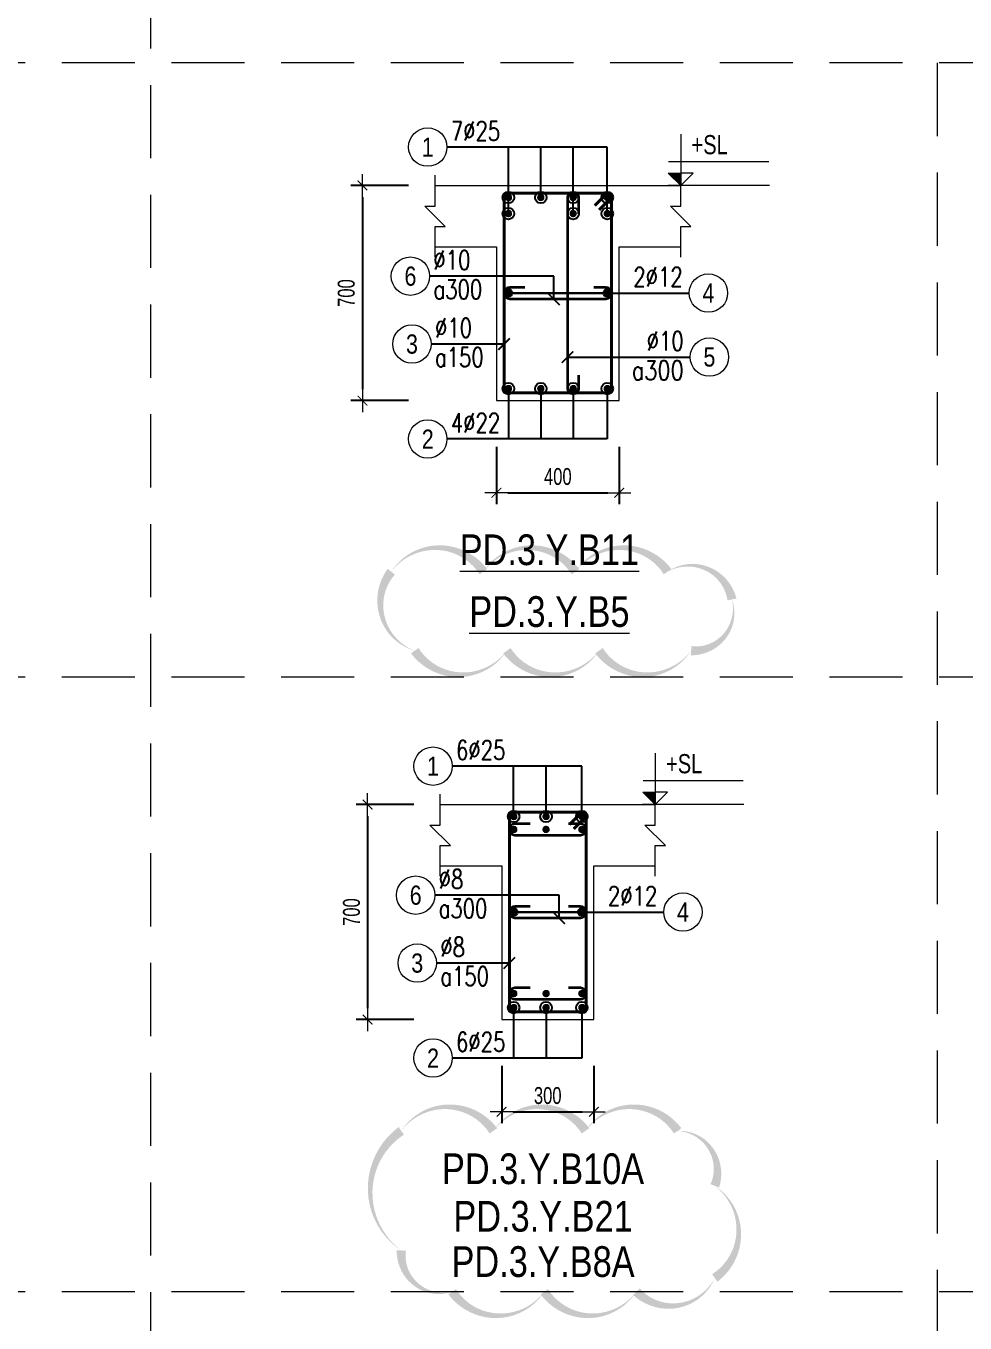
# Model space of a CAD drawing. Header units: millimetres. Extents: x 0 to 264070, y -218202 to 27271.
# Drawn here: x 250857 to 253915, y -197251 to -193029 of the extents above; entities that cross this region are included whole.
import ezdxf
from ezdxf.enums import TextEntityAlignment as Align

# ---------------------------------------------------------------- set-up
doc = ezdxf.new("R2010")
doc.units = ezdxf.units.MM
doc.header["$PDMODE"] = 3
doc.linetypes.add('HIDDEN2', pattern=[4.7625, 3.175, -1.5875])
doc.layers.get('0').update_dxf_attribs({"lineweight": 20})
doc.layers.get('Defpoints').update_dxf_attribs({"color": 151, "lineweight": 9})
doc.layers.add('2020-08-27', color=3, linetype='Continuous', lineweight=20, plot=False)
for name, color, linetype, lineweight in [('NDC_S_ANNO', 7, 'Continuous', 20), ('NDC_S_CONTINUOUS', 3, 'Continuous', 20), ('NDC_S_DIM', 1, 'Continuous', 15), ('NDC_S_HIDDEN', 8, 'HIDDEN2', 13), ('NDC_S_REBAR', 4, 'Continuous', 35), ('NDC_S_STIRRUP', 4, 'Continuous', 40), ('NDC_S_TEXT SYMBOL', 7, 'Continuous', 20), ('NDC_S_THIN LINE', 8, 'Continuous', 9), ('NDC_S_VN TEXT', 7, 'Continuous', 20)]:
    doc.layers.add(name, color=color, linetype=linetype, lineweight=lineweight)
doc.styles.add('ARIAL', font='arial.ttf', dxfattribs={"width": 0.8})
doc.styles.add('NDC_ANNO', font='', dxfattribs={"width": 0.8})
doc.styles.add('NDC_DIM', font='', dxfattribs={"width": 0.75})
doc.styles.add('NDC_EN TXT', font='romans.shx', dxfattribs={"width": 0.8})
doc.styles.get('NDC_ANNO').set_extended_font_data('Dotum')
doc.styles.get('NDC_DIM').set_extended_font_data('Dotum')
doc.dimstyles.new('NDC_dim_25', dxfattribs={"dimscale": 25, "dimtxt": 2.2, "dimasz": 1.5, "dimexe": 1.5, "dimexo": 2.5, "dimgap": 1, "dimtad": 1, "dimdec": 0, "dimzin": 0, "dimdsep": 46, "dimtxsty": 'NDC_DIM', "dimblk": 'DIMMARK', "dimcen": 0.09, "dimdle": 1.2, "dimclrd": 1, "dimclre": 1, "dimclrt": 3, "dimadec": 0, "dimazin": 0, "dimtfac": 1, "dimtdec": 0, "dimtix": 1, "dimtofl": 0, "dimtmove": 0, "dimatfit": 3, "dimfxl": 6, "dimfxlon": 1, "dimtolj": 1, "dimtzin": 0, "dimarcsym": 0})

# ---------------------------------------------------------------- blocks, each defined once
blk = doc.blocks.new('kata_block_THEP')
at = {"layer": 'NDC_S_REBAR', "color": 0}
for p, q in [((-0.5, 0), (0.5, 0)), ((-0.35, 0.35), (0.35, -0.35)), ((0.35, 0.35), (-0.35, -0.35)), ((0, 0.5), (0, -0.5))]:
    blk.add_line(p, q, dxfattribs=at)
at = {"layer": 'NDC_S_REBAR', "color": 0, "const_width": 0.0833}
blk.add_lwpolyline([(-0.5, 0, 1), (0.5, 0, 1), (-0.5, 0, 1)], format="xyb", dxfattribs=at)
blk = doc.blocks.new('DIMMARK')
at = {"layer": 'NDC_S_DIM', "color": 1}
blk.add_line((-1.5, 0), (1, 0), dxfattribs=at)
at = {"layer": 'NDC_S_DIM', "color": 2, "const_width": 0.1}
blk.add_lwpolyline([(-0.42, -0.42), (0.42, 0.42)], dxfattribs=at)
blk = doc.blocks.new('*D695')
at = {"layer": 'Defpoints', "color": 0, "transparency": 16777216}
for p in [(252458.5, -193548.3), (251952.5, -194248.3), (252458.5, -194248.3)]:
    blk.add_point(p, dxfattribs=at)
at = {"layer": 'NDC_S_DIM', "color": 1, "lineweight": -2, "transparency": 16777216}
for p, q in [((252102.5, -193548.3), (251915, -193548.3)), ((251952.5, -193585.8), (251952.5, -194210.8)), ((252102.5, -194248.3), (251915, -194248.3))]:
    blk.add_line(p, q, dxfattribs=at)
at = {"layer": 'NDC_S_DIM', "color": 1, "lineweight": -2, "transparency": 16777216, "xscale": 37.5, "yscale": 37.5, "zscale": 37.5}
for p, rotation in [((251952.5, -193548.3), 90), ((251952.5, -194248.3), 270)]:
    blk.add_blockref('DIMMARK', p, dxfattribs=dict(at, rotation=rotation))
at = {"layer": 'NDC_S_DIM', "color": 3, "transparency": 16777216, "insert": (251900, -193898.3), "char_height": 55, "attachment_point": 5, "rotation": 90, "style": 'NDC_DIM'}
blk.add_mtext('\\A1;700', dxfattribs=at)
blk = doc.blocks.new('*D696')
at = {"layer": 'Defpoints', "color": 0, "transparency": 16777216}
for p in [(252388.8, -194248.3), (252788.8, -194248.3), (252788.8, -194548.3)]:
    blk.add_point(p, dxfattribs=at)
at = {"layer": 'NDC_S_DIM', "color": 1, "lineweight": -2, "transparency": 16777216}
for p, q in [((252388.8, -194398.3), (252388.8, -194585.8)), ((252788.8, -194398.3), (252788.8, -194585.8)), ((252426.3, -194548.3), (252751.3, -194548.3))]:
    blk.add_line(p, q, dxfattribs=at)
at = {"layer": 'NDC_S_DIM', "color": 1, "lineweight": -2, "transparency": 16777216, "xscale": 37.5, "yscale": 37.5, "zscale": 37.5, "rotation": 180}
blk.add_blockref('DIMMARK', (252388.8, -194548.3), dxfattribs=at)
at = {"layer": 'NDC_S_DIM', "color": 1, "lineweight": -2, "transparency": 16777216, "xscale": 37.5, "yscale": 37.5, "zscale": 37.5}
blk.add_blockref('DIMMARK', (252788.8, -194548.3), dxfattribs=at)
at = {"layer": 'NDC_S_DIM', "color": 3, "transparency": 16777216, "insert": (252588.8, -194495.8), "char_height": 55, "attachment_point": 5, "style": 'NDC_DIM'}
blk.add_mtext('\\A1;400', dxfattribs=at)
blk = doc.blocks.new('kata_block_CT')
at = {"layer": 'NDC_S_ANNO'}
blk.add_hatch(color=3, dxfattribs=at).paths.add_polyline_path([(0, 1.6), (-1.61, 1.6), (0, 0)])
at = {"layer": 'NDC_S_ANNO', "ltscale": 50}
h = blk.add_hatch(dxfattribs=at)
h.set_pattern_fill('ANSI31', color=256, scale=1.406, style=0)
h.paths.add_polyline_path([(0, 1.6), (0, 0), (1.61, 1.6)])
for p, q in [((-1.59, 3.14), (11.47, 3.14)), ((11.56, 0), (-1.64, 0))]:
    blk.add_line(p, q, dxfattribs=at)
for points in [[(0, 6.69), (0, 0)], [(0, 0), (-1.61, 1.6), (0, 1.6)], [(0, 0), (1.61, 1.6), (0, 1.6)]]:
    blk.add_lwpolyline(points, dxfattribs=at)
at = {"layer": 'NDC_S_ANNO', "color": 8, "ltscale": 50}
blk.add_lwpolyline([(0, 0), (-1.61, 1.6), (0, 1.6)], dxfattribs=at)
at = {"layer": 'NDC_S_TEXT SYMBOL', "color": 3, "style": 'NDC_ANNO', "width": 0.8}
blk.add_attdef('CT', (1.41, 4.07), '', height=2.5, dxfattribs=at)
blk = doc.blocks.new('kata_block_TD')
at = {"color": 6, "linetype": 'ByBlock', "lineweight": -2, "style": 'ARIAL', "width": 0.8}
blk.add_attdef('SECTDET2', text='', height=5, dxfattribs=at).set_placement((0, 7.97), align=Align.CENTER)
at = {"color": 0, "linetype": 'ByBlock', "lineweight": -2, "style": 'ARIAL', "width": 0.8}
blk.add_attdef('SECTDET1', text='', height=5, dxfattribs=at).set_placement((0, 1.47), align=Align.CENTER)
at = {"color": 3, "lineweight": 25, "style": 'ARIAL', "width": 0.8}
blk.add_attdef('SSCALE', text='', height=2.5, dxfattribs=at).set_placement((0, -4), align=Align.CENTER)
blk = doc.blocks.new('*U241')
blk.add_circle((-2.5, 0), 2.5)
at = {"layer": 'NDC_S_VN TEXT', "color": 3, "style": 'NDC_EN TXT', "width": 0.75}
for tag, p in [('DK1', (0.5, 0.85)), ('KC1', (0.5, -2.97))]:
    blk.add_attdef(tag, p, '', height=2.5, dxfattribs=at)
at = {"layer": 'NDC_S_VN TEXT', "color": 7, "style": 'ARIAL', "width": 0.8}
blk.add_attdef('SH2', text='', height=2.5, dxfattribs=at).set_placement((-2.5, 0), align=Align.MIDDLE)
blk = doc.blocks.new('*U321')
blk.add_circle((2.5, 0), 2.5)
at = {"layer": 'NDC_S_VN TEXT', "color": 3, "style": 'NDC_EN TXT'}
for tag, width, p in [('DK2', 0.75, (-0.85, 0.85)), ('KC2', 0.8, (-0.85, -2.97))]:
    blk.add_attdef(tag, text='', height=2.5, dxfattribs=dict(at, width=width)).set_placement(p, align=Align.RIGHT)
at = {"layer": 'NDC_S_VN TEXT', "color": 7, "style": 'ARIAL', "width": 0.8}
blk.add_attdef('SH3', text='', height=2.5, dxfattribs=at).set_placement((2.5, 0), align=Align.MIDDLE)
blk = doc.blocks.new('*U239')
blk.add_circle((2.5, 0), 2.5)
at = {"layer": 'NDC_S_VN TEXT', "color": 3, "style": 'NDC_EN TXT', "width": 0.75}
blk.add_attdef('DK2', text='', height=2.5, dxfattribs=at).set_placement((-0.85, 0.85), align=Align.RIGHT)
at = {"layer": 'NDC_S_VN TEXT', "color": 7, "style": 'ARIAL', "width": 0.8}
blk.add_attdef('SH3', text='', height=2.5, dxfattribs=at).set_placement((2.5, 0), align=Align.MIDDLE)
blk = doc.blocks.new('*U240')
blk.add_circle((-2.5, 0), 2.5)
at = {"layer": 'NDC_S_VN TEXT', "color": 3, "style": 'NDC_EN TXT', "width": 0.75}
blk.add_attdef('DK1', (0.5, 0.85), '', height=2.5, dxfattribs=at)
at = {"layer": 'NDC_S_VN TEXT', "color": 7, "style": 'ARIAL', "width": 0.8}
blk.add_attdef('SH2', text='', height=2.5, dxfattribs=at).set_placement((-2.5, 0), align=Align.MIDDLE)
blk = doc.blocks.new('*D958')
at = {"layer": 'Defpoints', "color": 0, "transparency": 16777216}
for p in [(252405.9, -196263.2), (252705.9, -196263.2), (252705.9, -196563.2)]:
    blk.add_point(p, dxfattribs=at)
at = {"layer": 'NDC_S_DIM', "color": 1, "lineweight": -2, "transparency": 16777216}
for p, q in [((252405.9, -196413.2), (252405.9, -196600.7)), ((252705.9, -196413.2), (252705.9, -196600.7)), ((252443.4, -196563.2), (252668.4, -196563.2))]:
    blk.add_line(p, q, dxfattribs=at)
at = {"layer": 'NDC_S_DIM', "color": 1, "lineweight": -2, "transparency": 16777216, "xscale": 37.5, "yscale": 37.5, "zscale": 37.5, "rotation": 180}
blk.add_blockref('DIMMARK', (252405.9, -196563.2), dxfattribs=at)
at = {"layer": 'NDC_S_DIM', "color": 1, "lineweight": -2, "transparency": 16777216, "xscale": 37.5, "yscale": 37.5, "zscale": 37.5}
blk.add_blockref('DIMMARK', (252705.9, -196563.2), dxfattribs=at)
at = {"layer": 'NDC_S_DIM', "color": 3, "transparency": 16777216, "insert": (252555.9, -196510.7), "char_height": 55, "attachment_point": 5, "style": 'NDC_DIM'}
blk.add_mtext('\\A1;300', dxfattribs=at)
blk = doc.blocks.new('*D959')
at = {"layer": 'Defpoints', "color": 0, "transparency": 16777216}
for p in [(252475.5, -195563.2), (251969.5, -196263.2), (252475.5, -196263.2)]:
    blk.add_point(p, dxfattribs=at)
at = {"layer": 'NDC_S_DIM', "color": 1, "lineweight": -2, "transparency": 16777216}
for p, q in [((252119.5, -195563.2), (251932, -195563.2)), ((251969.5, -195600.7), (251969.5, -196225.7)), ((252119.5, -196263.2), (251932, -196263.2))]:
    blk.add_line(p, q, dxfattribs=at)
at = {"layer": 'NDC_S_DIM', "color": 1, "lineweight": -2, "transparency": 16777216, "xscale": 37.5, "yscale": 37.5, "zscale": 37.5}
for p, rotation in [((251969.5, -195563.2), 90), ((251969.5, -196263.2), 270)]:
    blk.add_blockref('DIMMARK', p, dxfattribs=dict(at, rotation=rotation))
at = {"layer": 'NDC_S_DIM', "color": 3, "transparency": 16777216, "insert": (251917, -195913.2), "char_height": 55, "attachment_point": 5, "rotation": 90, "style": 'NDC_DIM'}
blk.add_mtext('\\A1;700', dxfattribs=at)

msp = doc.modelspace()

# ---------------------------------------------------------------- linework, layer by layer
at = {"layer": '2020-08-27'}
for points in [[(252046.3, -194805.1, 0, 30, -0.520567), (252346.3, -194805.1, 0, 30, -0.520567), (252646.3, -194805.1, 0, 30, -0.520567), (252946.3, -194805.1, 0, 30, -0.520567), (253155.9, -194895.5, 0, 30, -0.520567), (253022.8, -195062.5, 0, 30, -0.520567), (252722.8, -195062.5, 0, 30, -0.520567), (252422.8, -195062.5, 0, 30, -0.520567), (252122.8, -195062.5, 0, 30, -0.520567)], [(252079, -196625.2, 0, 30, -0.520567), (252379, -196625.2, 0, 30, -0.520567), (252679, -196625.2, 0, 30, -0.520567), (252979, -196625.2, 0, 30, -0.520567), (253099.9, -196804.3, 0, 30, -0.520567), (253099.9, -197104.3, 0, 30, -0.520567), (252844.6, -197149.1, 0, 30, -0.520567), (252544.6, -197149.1, 0, 30, -0.520567), (252244.6, -197149.1, 0, 30, -0.520567), (252079, -197014.7, 0, 30, -0.520567)]]:
    msp.add_lwpolyline(points, format="xyseb", close=True, dxfattribs=at)
at = {"layer": 'NDC_S_CONTINUOUS'}
for points in [[(252188.8, -193548.3), (252388.8, -193548.3), (252388.8, -193548.3), (252788.8, -193548.3), (252788.8, -193548.3), (252988.8, -193548.3)], [(252188.8, -193748.3), (252388.8, -193748.3), (252388.8, -194248.3), (252788.8, -194248.3), (252788.8, -193748.3), (252988.8, -193748.3)], [(252205.9, -195563.2), (252405.9, -195563.2), (252405.9, -195563.2), (252705.9, -195563.2), (252705.9, -195563.2), (252905.9, -195563.2)], [(252205.9, -195763.2), (252405.9, -195763.2), (252405.9, -196263.2), (252705.9, -196263.2), (252705.9, -195763.2), (252905.9, -195763.2)]]:
    msp.add_lwpolyline(points, dxfattribs=at)
at = {"layer": 'NDC_S_HIDDEN', "ltscale": 75}
for p, q in [((251262.4, -187149.1), (251262.4, -201149.1)), ((264070, -193149.1), (246139.4, -193149.1)), ((253823.9, -193149.1), (253823.9, -201149.1)), ((264070, -195149.1), (246139.4, -195149.1)), ((264070, -197149.1), (246139.4, -197149.1))]:
    msp.add_line(p, q, dxfattribs=at)
at = {"layer": 'NDC_S_REBAR'}
for points in [[(252657.3, -193640.7), (252657.3, -193591.8, 1), (252620.4, -193591.8), (252620.4, -194204.9, 1), (252657.3, -194204.9), (252657.3, -194165.7, -0.414214)], [(252481.2, -193879.9), (252432.3, -193879.9, 1), (252432.3, -193916.8), (252745.4, -193916.8, 1), (252745.4, -193879.9), (252706.2, -193879.9, -0.414214)], [(252498.2, -195625.7), (252449.3, -195625.7, 1), (252449.3, -195662.6), (252662.4, -195662.6, 1), (252662.4, -195625.7), (252623.2, -195625.7, -0.414214)], [(252498.2, -195894.8), (252449.3, -195894.8, 1), (252449.3, -195931.7), (252662.4, -195931.7, 1), (252662.4, -195894.8), (252623.2, -195894.8, -0.414214)], [(252498.2, -196160), (252449.3, -196160, 1), (252449.3, -196196.9), (252662.4, -196196.9, 1), (252662.4, -196160), (252623.2, -196160, -0.414214)]]:
    msp.add_lwpolyline(points, format="xyb", dxfattribs=at)
at = {"layer": 'NDC_S_STIRRUP'}
for points in [[(252709.8, -193613.3), (252749.8, -193573.3, -0.414214), (252763.8, -193587.3), (252763.8, -194209.3, -0.414214), (252749.8, -194223.3), (252427.8, -194223.3, -0.414214), (252413.8, -194209.3), (252413.8, -193587.3, -0.414214), (252427.8, -193573.3), (252749.8, -193573.3, -0.414214), (252763.8, -193587.3), (252723.8, -193627.3)], [(252626.9, -195628.2), (252666.9, -195588.2, -0.414214), (252680.9, -195602.2), (252680.9, -196224.2, -0.414214), (252666.9, -196238.2), (252444.9, -196238.2, -0.414214), (252430.9, -196224.2), (252430.9, -195602.2, -0.414214), (252444.9, -195588.2), (252666.9, -195588.2, -0.414214), (252680.9, -195602.2), (252640.9, -195642.2)]]:
    msp.add_lwpolyline(points, format="xyb", dxfattribs=at)
at = {"layer": 'NDC_S_THIN LINE'}
for points in [[(252188.8, -193781.7), (252188.8, -193681.7), (252222.2, -193681.7), (252155.5, -193615), (252188.8, -193615), (252188.8, -193515)], [(252988.8, -193781.7), (252988.8, -193681.7), (253022.2, -193681.7), (252955.5, -193615), (252988.8, -193615), (252988.8, -193515)], [(252205.9, -195796.6), (252205.9, -195696.6), (252239.2, -195696.6), (252172.5, -195629.9), (252205.9, -195629.9), (252205.9, -195529.9)], [(252905.9, -195796.6), (252905.9, -195696.6), (252939.2, -195696.6), (252872.5, -195629.9), (252905.9, -195629.9), (252905.9, -195529.9)]]:
    msp.add_lwpolyline(points, dxfattribs=at)

# ---------------------------------------------------------------- block references
at = {"layer": 'NDC_S_REBAR', "color": 3, "xscale": 22, "yscale": 22, "zscale": 22}
for p in [(252427.8, -193587.3), (252427.8, -193898.3), (252427.8, -194209.3)]:
    msp.add_blockref('kata_block_THEP', p, dxfattribs=at)
at = {"layer": 'NDC_S_REBAR', "xscale": -22, "yscale": 22, "zscale": 22, "rotation": 180}
for p in [(252533.3, -193587.3), (252638.8, -193587.3), (252638.8, -193639.7), (252550.4, -195602.2), (252550.4, -195644.2)]:
    msp.add_blockref('kata_block_THEP', p, dxfattribs=at)
at = {"layer": 'NDC_S_REBAR', "xscale": 22, "yscale": 22, "zscale": 22}
for p in [(252749.8, -193587.3), (252427.8, -193639.7), (252749.8, -193639.7), (252749.8, -193898.3), (252533.3, -194209.3), (252638.8, -194209.3), (252749.8, -194209.3), (252444.9, -195602.2), (252666.9, -195602.2), (252444.9, -195644.2), (252666.9, -195644.2), (252444.9, -195913.2), (252666.9, -195913.2), (252444.9, -196178.5), (252550.4, -196178.5), (252666.9, -196178.5), (252444.9, -196224.2), (252550.4, -196224.2), (252666.9, -196224.2)]:
    msp.add_blockref('kata_block_THEP', p, dxfattribs=at)
at = {"layer": 'NDC_S_THIN LINE', "xscale": 25, "yscale": 25, "zscale": 25}
for name, p, values in [('*U240', (252227.8, -193423.3), {'SH2': '1', 'DK1': '7%%c25'}), ('*U241', (252171.3, -193843.3), {'SH2': '6', 'DK1': '%%c10', 'KC1': 'a300'}), ('*U239', (253016.7, -193898.3), {'SH3': '4', 'DK2': '2%%c12'}), ('*U241', (252176.3, -194064.2), {'SH2': '3', 'DK1': '%%c10', 'KC1': 'a150'}), ('*U321', (253019.9, -194106.8), {'SH3': '5', 'DK2': '%%c10', 'KC2': 'a300'}), ('*U240', (252227.8, -194373.3), {'SH2': '2', 'DK1': '4%%c22'}), ('*U240', (252244.9, -195438.2), {'SH2': '1', 'DK1': '6%%c25'}), ('*U241', (252188.4, -195858.2), {'SH2': '6', 'DK1': '%%c8', 'KC1': 'a300'}), ('*U239', (252933.7, -195913.2), {'SH3': '4', 'DK2': '2%%c12'}), ('*U241', (252193.4, -196079.1), {'SH2': '3', 'DK1': '%%c8', 'KC1': 'a150'}), ('*U240', (252244.9, -196388.2), {'SH2': '2', 'DK1': '6%%c25'})]:
    msp.add_blockref(name, p, dxfattribs=at).add_auto_attribs(values)
at = {"layer": 'NDC_S_VN TEXT', "xscale": 25, "yscale": 25, "zscale": 25}
for p in [(252988.8, -193548.3), (252905.9, -195563.2)]:
    msp.add_blockref('kata_block_CT', p, dxfattribs=at).add_auto_attribs({'CT': '+SL'})
at = {"layer": 'NDC_S_VN TEXT'}
ref = msp.add_blockref('kata_block_TD', (252561.3, -194813.2), dxfattribs=dict(at, xscale=20, yscale=20, zscale=20))
ref.add_attrib('SECTDET1', '%%uPD.3.Y.B11', dxfattribs={"layer": '0', "color": 0, "linetype": 'ByBlock', "lineweight": -2, "height": 100, "style": 'ARIAL', "width": 0.8}).set_placement((252561.3, -194783.8), align=Align.CENTER)
ref = msp.add_blockref('kata_block_TD', (252561.3, -195014.4), dxfattribs=dict(at, xscale=20, yscale=20, zscale=20))
ref.add_attrib('SECTDET1', '%%uPD.3.Y.B5', dxfattribs={"layer": '0', "color": 0, "linetype": 'ByBlock', "lineweight": -2, "height": 100, "style": 'ARIAL', "width": 0.8}).set_placement((252561.3, -194985), align=Align.CENTER)
ref = msp.add_blockref('kata_block_TD', (252540.7, -196828.2), dxfattribs=dict(at, xscale=20, yscale=20, zscale=20))
ref.add_attrib('SECTDET1', 'PD.3.Y.B10A', dxfattribs={"layer": '0', "color": 0, "linetype": 'ByBlock', "lineweight": -2, "height": 100, "style": 'ARIAL', "width": 0.8}).set_placement((252540.7, -196798.7), align=Align.CENTER)
ref = msp.add_blockref('kata_block_TD', (252540.7, -196982.8), dxfattribs=dict(at, xscale=20, yscale=20, zscale=20))
ref.add_attrib('SECTDET1', 'PD.3.Y.B21', dxfattribs={"layer": '0', "color": 0, "linetype": 'ByBlock', "lineweight": -2, "height": 100, "style": 'ARIAL', "width": 0.8}).set_placement((252540.7, -196953.4), align=Align.CENTER)
ref = msp.add_blockref('kata_block_TD', (252540.7, -197130.2), dxfattribs=dict(at, xscale=20, yscale=20, zscale=20))
ref.add_attrib('SECTDET1', 'PD.3.Y.B8A', dxfattribs={"layer": '0', "color": 0, "linetype": 'ByBlock', "lineweight": -2, "height": 100, "style": 'ARIAL', "width": 0.8}).set_placement((252540.7, -197100.8), align=Align.CENTER)

# ---------------------------------------------------------------- dimensions: what is measured, and where the dimension line sits
at = {"layer": 'NDC_S_DIM'}
for base, p1, p2, picture, middle in [((251952.5, -194248.3), (252458.5, -193548.3), (252458.5, -194248.3), '*D695', (251900, -193898.3)), ((251969.5, -196263.2), (252475.5, -195563.2), (252475.5, -196263.2), '*D959', (251917, -195913.2))]:
    dim = msp.add_linear_dim(base=base, p1=p1, p2=p2, angle=270, dimstyle='NDC_dim_25', dxfattribs=at)
    dim.commit()
    dim.dimension.update_dxf_attribs({"geometry": picture, "text_midpoint": middle})
for base, p1, p2, picture, middle in [((252788.8, -194548.3), (252388.8, -194248.3), (252788.8, -194248.3), '*D696', (252588.8, -194495.8)), ((252705.9, -196563.2), (252405.9, -196263.2), (252705.9, -196263.2), '*D958', (252555.9, -196510.7))]:
    dim = msp.add_linear_dim(base=base, p1=p1, p2=p2, dimstyle='NDC_dim_25', dxfattribs=at)
    dim.commit()
    dim.dimension.update_dxf_attribs({"geometry": picture, "text_midpoint": middle})

# ---------------------------------------------------------------- leaders
at = {"layer": 'NDC_S_THIN LINE'}
for points, override in [([(252749.8, -193587.3), (252749.8, -193423.3), (252227.8, -193423.3)], {"dimldrblk": 'DotBlank'}), ([(252638.8, -193587.3), (252638.8, -193423.3), (252227.8, -193423.3)], {"dimldrblk": 'DotBlank'}), ([(252533.3, -193587.3), (252533.3, -193423.3), (252227.8, -193423.3)], {"dimldrblk": 'DotBlank'}), ([(252427.8, -193587.3), (252427.8, -193423.3), (252227.8, -193423.3)], {"dimldrblk": 'DotBlank'}), ([(252749.8, -193639.7), (252749.8, -193423.3), (252227.8, -193423.3)], {"dimldrblk": 'DotBlank'}), ([(252638.8, -193639.7), (252638.8, -193423.3), (252227.8, -193423.3)], {"dimldrblk": 'DotBlank'}), ([(252427.8, -193639.7), (252427.8, -193423.3), (252227.8, -193423.3)], {"dimldrblk": 'DotBlank'}), ([(252576.2, -193918.3), (252576.2, -193843.3), (252171.3, -193843.3)], {"dimldrblk": 'ArchTick'}), ([(252427.8, -193898.3), (252755.8, -193898.3)], {"dimasz": 1, "dimldrblk": 'DotBlank'}), ([(252749.8, -193898.3), (252427.8, -193898.3)], {"dimasz": 1, "dimldrblk": 'DotBlank'}), ([(252749.8, -193898.3), (253016.7, -193898.3)], {"dimldrblk": 'DotSmall'}), ([(252413.8, -194064.2), (252176.3, -194064.2)], {"dimldrblk": 'ArchTick'}), ([(252620.4, -194106.8), (253019.9, -194106.8)], {"dimldrblk": 'ArchTick'}), ([(252749.8, -194209.3), (252749.8, -194373.3), (252227.8, -194373.3)], {"dimldrblk": 'DotBlank'}), ([(252638.8, -194209.3), (252638.8, -194373.3), (252227.8, -194373.3)], {"dimldrblk": 'DotBlank'}), ([(252533.3, -194209.3), (252533.3, -194373.3), (252227.8, -194373.3)], {"dimldrblk": 'DotBlank'}), ([(252427.8, -194209.3), (252427.8, -194373.3), (252227.8, -194373.3)], {"dimldrblk": 'DotBlank'}), ([(252444.9, -195602.2), (252444.9, -195438.2), (252244.9, -195438.2)], {"dimldrblk": 'DotBlank'}), ([(252550.4, -195602.2), (252550.4, -195438.2), (252244.9, -195438.2)], {"dimldrblk": 'DotBlank'}), ([(252666.9, -195602.2), (252666.9, -195438.2), (252244.9, -195438.2)], {"dimldrblk": 'DotBlank'}), ([(252593.2, -195933.2), (252593.2, -195858.2), (252188.4, -195858.2)], {"dimldrblk": 'ArchTick'}), ([(252444.9, -195913.2), (252672.9, -195913.2)], {"dimasz": 1, "dimldrblk": 'DotBlank'}), ([(252666.9, -195913.2), (252444.9, -195913.2)], {"dimasz": 1, "dimldrblk": 'DotBlank'}), ([(252666.9, -195913.2), (252933.7, -195913.2)], {"dimldrblk": 'DotSmall'}), ([(252430.9, -196079.1), (252193.4, -196079.1)], {"dimldrblk": 'ArchTick'}), ([(252444.9, -196224.2), (252444.9, -196388.2), (252244.9, -196388.2)], {"dimldrblk": 'DotBlank'}), ([(252550.4, -196224.2), (252550.4, -196388.2), (252244.9, -196388.2)], {"dimldrblk": 'DotBlank'}), ([(252666.9, -196224.2), (252666.9, -196388.2), (252244.9, -196388.2)], {"dimldrblk": 'DotBlank'})]:
    msp.add_leader(points, dimstyle='NDC_dim_25', override=override, dxfattribs=at)

doc.saveas('drawing.dxf')
